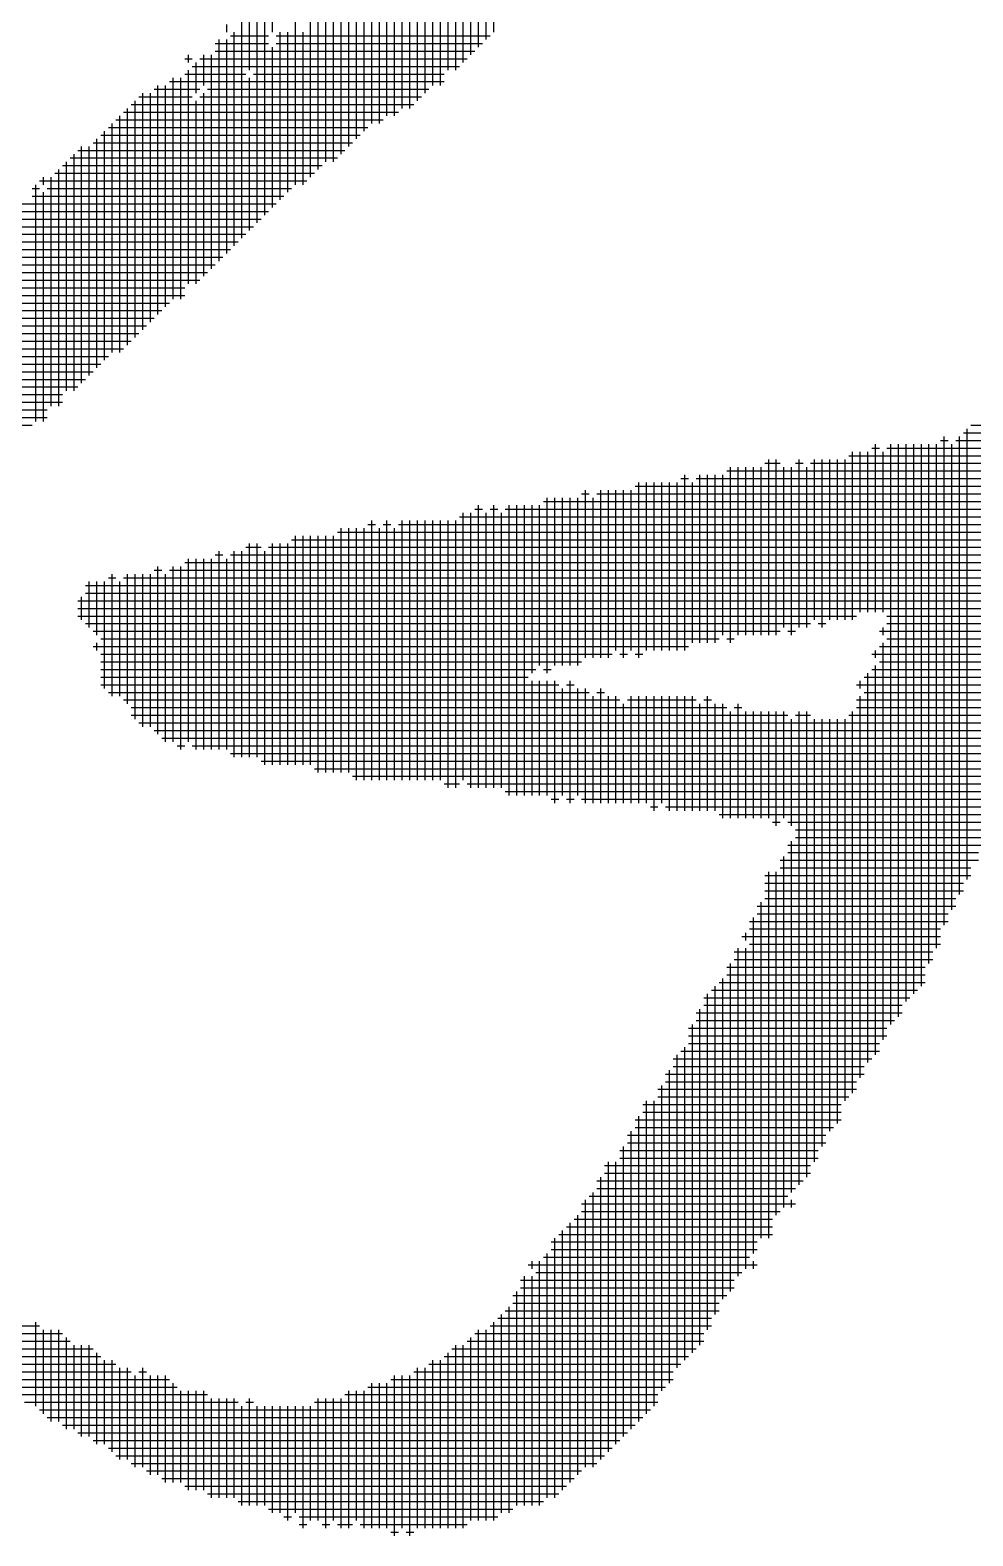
# Model space of a CAD drawing. Header units: feet. Extents: x 0 to 1079770, y 0 to 240000.
# Drawn here: x 954625 to 955092, y 12973 to 13718 of the extents above; entities that cross this region are included whole.
import ezdxf

# ---------------------------------------------------------------- set-up
doc = ezdxf.new("R2010")
doc.units = ezdxf.units.FT
doc.header["$LTSCALE"] = 2200
doc.header["$MEASUREMENT"] = 0
doc.layers.add('CX-MISC', color=2, linetype='CONTINUOUS')

msp = doc.modelspace()

# ---------------------------------------------------------------- linework, layer by layer
at = {"layer": 'CX-MISC'}
for p, q in [((954839.97, 13702.42, 9817.04), (954839.97, 13812.04, 9817.04)), ((954851.31, 13713.76, 9817.04), (954851.31, 13815.82, 9817.04)), ((954832.41, 13698.64, 9817.04), (954832.41, 13804.48, 9817.04)), ((954824.85, 13691.08, 9817.04), (954824.85, 13800.7, 9817.04)), ((954855.09, 13717.54, 9817.04), (954855.09, 13796.92, 9817.04)), ((954843.75, 13706.2, 9817.04), (954843.75, 13789.36, 9817.04)), ((954847.53, 13709.98, 9817.04), (954847.53, 13793.14, 9817.04)), ((954805.95, 13675.96, 9817.04), (954805.95, 13785.58, 9817.04)), ((954813.51, 13679.74, 9817.04), (954813.51, 13785.58, 9817.04)), ((954836.19, 13698.64, 9817.04), (954836.19, 13785.58, 9817.04)), ((954794.61, 13672.18, 9817.04), (954794.61, 13774.24, 9817.04)), ((954798.39, 13672.18, 9817.04), (954798.39, 13774.24, 9817.04)), ((954821.07, 13687.3, 9817.04), (954821.07, 13774.24, 9817.04)), ((954828.63, 13691.08, 9817.04), (954828.63, 13778.02, 9817.04)), ((954779.49, 13657.06, 9817.04), (954779.49, 13766.68, 9817.04)), ((954787.05, 13664.62, 9817.04), (954787.05, 13770.46, 9817.04)), ((954817.29, 13683.52, 9817.04), (954817.29, 13770.46, 9817.04)), ((954771.93, 13653.28, 9817.04), (954771.93, 13759.12, 9817.04)), ((954775.71, 13653.28, 9817.04), (954775.71, 13762.9, 9817.04)), ((954802.17, 13675.96, 9817.04), (954802.17, 13759.12, 9817.04)), ((954809.73, 13679.74, 9817.04), (954809.73, 13762.9, 9817.04)), ((954768.15, 13649.5, 9817.04), (954768.15, 13755.34, 9817.04)), ((954783.27, 13660.84, 9817.04), (954783.27, 13744, 9817.04)), ((954790.83, 13668.4, 9817.04), (954790.83, 13747.78, 9817.04)), ((954734.13, 13698.64, 9817.04), (954734.13, 13728.88, 9817.04)), ((954741.69, 13626.82, 9817.04), (954741.69, 13732.66, 9817.04)), ((954745.47, 13717.54, 9817.04), (954745.47, 13732.66, 9817.04)), ((954764.37, 13645.72, 9817.04), (954764.37, 13728.88, 9817.04)), ((954722.79, 13717.54, 9817.04), (954722.79, 13721.32, 9817.04)), ((954730.35, 13615.48, 9817.04), (954730.35, 13725.1, 9817.04)), ((954737.91, 13623.04, 9817.04), (954737.91, 13725.1, 9817.04)), ((954756.81, 13641.94, 9817.04), (954756.81, 13725.1, 9817.04)), ((954717.12, 13711.87, 9817.04), (954743.58, 13711.87, 9817.04)), ((954719.01, 13604.14, 9817.04), (954719.01, 13713.76, 9817.04)), ((954722.79, 13607.92, 9817.04), (954722.79, 13713.76, 9817.04)), ((954724.68, 13715.65, 9817.04), (954743.58, 13715.65, 9817.04)), ((954726.57, 13611.7, 9817.04), (954726.57, 13717.54, 9817.04)), ((954747.36, 13715.65, 9817.04), (954853.2, 13715.65, 9817.04)), ((954747.36, 13711.87, 9817.04), (954849.42, 13711.87, 9817.04)), ((954749.25, 13634.38, 9817.04), (954749.25, 13717.54, 9817.04)), ((954753.03, 13638.16, 9817.04), (954753.03, 13717.54, 9817.04)), ((954760.59, 13641.94, 9817.04), (954760.59, 13717.54, 9817.04)), ((954702, 13704.31, 9817.04), (954705.78, 13704.31, 9817.04)), ((954703.89, 13702.42, 9817.04), (954703.89, 13706.2, 9817.04)), ((954709.56, 13704.31, 9817.04), (954841.86, 13704.31, 9817.04)), ((954711.45, 13691.08, 9817.04), (954711.45, 13706.2, 9817.04)), ((954715.23, 13600.36, 9817.04), (954715.23, 13706.2, 9817.04)), ((954717.12, 13708.09, 9817.04), (954845.64, 13708.09, 9817.04)), ((954745.47, 13630.6, 9817.04), (954745.47, 13709.98, 9817.04)), ((954703.89, 13592.8, 9817.04), (954703.89, 13698.64, 9817.04)), ((954705.78, 13700.53, 9817.04), (954838.08, 13700.53, 9817.04)), ((954707.67, 13687.3, 9817.04), (954707.67, 13702.42, 9817.04)), ((954688.77, 13577.68, 9817.04), (954688.77, 13691.08, 9817.04)), ((954692.55, 13581.46, 9817.04), (954692.55, 13691.08, 9817.04)), ((954694.44, 13692.97, 9817.04), (954830.52, 13692.97, 9817.04)), ((954696.33, 13585.24, 9817.04), (954696.33, 13694.86, 9817.04)), ((954700.11, 13585.24, 9817.04), (954700.11, 13694.86, 9817.04)), ((954702, 13696.75, 9817.04), (954732.24, 13696.75, 9817.04)), ((954734.13, 13619.26, 9817.04), (954734.13, 13694.86, 9817.04)), ((954736.02, 13696.75, 9817.04), (954830.52, 13696.75, 9817.04)), ((954677.43, 13566.34, 9817.04), (954677.43, 13683.52, 9817.04)), ((954679.32, 13685.41, 9817.04), (954705.78, 13685.41, 9817.04)), ((954681.21, 13570.12, 9817.04), (954681.21, 13687.3, 9817.04)), ((954684.99, 13573.9, 9817.04), (954684.99, 13687.3, 9817.04)), ((954686.88, 13689.19, 9817.04), (954709.56, 13689.19, 9817.04)), ((954707.67, 13592.8, 9817.04), (954707.67, 13683.52, 9817.04)), ((954709.56, 13685.41, 9817.04), (954819.18, 13685.41, 9817.04)), ((954711.45, 13596.58, 9817.04), (954711.45, 13687.3, 9817.04)), ((954713.34, 13689.19, 9817.04), (954822.96, 13689.19, 9817.04)), ((954669.87, 13558.78, 9817.04), (954669.87, 13675.96, 9817.04)), ((954671.76, 13677.85, 9817.04), (954807.84, 13677.85, 9817.04)), ((954673.65, 13562.56, 9817.04), (954673.65, 13679.74, 9817.04)), ((954675.54, 13681.63, 9817.04), (954815.4, 13681.63, 9817.04)), ((954662.31, 13555, 9817.04), (954662.31, 13668.4, 9817.04)), ((954664.2, 13670.29, 9817.04), (954792.72, 13670.29, 9817.04)), ((954666.09, 13558.78, 9817.04), (954666.09, 13672.18, 9817.04)), ((954667.98, 13674.07, 9817.04), (954800.28, 13674.07, 9817.04)), ((954650.97, 13543.66, 9817.04), (954650.97, 13660.84, 9817.04)), ((954654.75, 13547.44, 9817.04), (954654.75, 13660.84, 9817.04)), ((954656.64, 13662.73, 9817.04), (954785.16, 13662.73, 9817.04)), ((954658.53, 13551.22, 9817.04), (954658.53, 13664.62, 9817.04)), ((954660.42, 13666.51, 9817.04), (954788.94, 13666.51, 9817.04)), ((954643.41, 13539.88, 9817.04), (954643.41, 13653.28, 9817.04)), ((954645.3, 13655.17, 9817.04), (954777.6, 13655.17, 9817.04)), ((954647.19, 13539.88, 9817.04), (954647.19, 13657.06, 9817.04)), ((954649.08, 13658.95, 9817.04), (954781.38, 13658.95, 9817.04)), ((954632.07, 13641.94, 9817.04), (954632.07, 13645.72, 9817.04)), ((954635.85, 13532.32, 9817.04), (954635.85, 13645.72, 9817.04)), ((954637.74, 13647.61, 9817.04), (954766.26, 13647.61, 9817.04)), ((954639.63, 13532.32, 9817.04), (954639.63, 13649.5, 9817.04)), ((954641.52, 13651.39, 9817.04), (954770.04, 13651.39, 9817.04)), ((954626.4, 13640.05, 9817.04), (954630.18, 13640.05, 9817.04)), ((954628.29, 13524.76, 9817.04), (954628.29, 13641.94, 9817.04)), ((954630.18, 13643.83, 9817.04), (954762.48, 13643.83, 9817.04)), ((954632.07, 13524.76, 9817.04), (954632.07, 13638.16, 9817.04)), ((954633.96, 13640.05, 9817.04), (954754.92, 13640.05, 9817.04)), ((954618.84, 13632.49, 9817.04), (954747.36, 13632.49, 9817.04)), ((954626.4, 13636.27, 9817.04), (954751.14, 13636.27, 9817.04)), ((954611.28, 13624.93, 9817.04), (954739.8, 13624.93, 9817.04)), ((954618.84, 13628.71, 9817.04), (954743.58, 13628.71, 9817.04)), ((954603.72, 13617.37, 9817.04), (954732.24, 13617.37, 9817.04)), ((954611.28, 13621.15, 9817.04), (954736.02, 13621.15, 9817.04)), ((954596.16, 13609.81, 9817.04), (954724.68, 13609.81, 9817.04)), ((954599.94, 13613.59, 9817.04), (954728.46, 13613.59, 9817.04)), ((954588.6, 13606.03, 9817.04), (954720.9, 13606.03, 9817.04)), ((954588.6, 13602.25, 9817.04), (954717.12, 13602.25, 9817.04)), ((954581.04, 13598.47, 9817.04), (954713.34, 13598.47, 9817.04)), ((954581.04, 13594.69, 9817.04), (954709.56, 13594.69, 9817.04)), ((954573.48, 13590.91, 9817.04), (954702, 13590.91, 9817.04)), ((954573.48, 13587.13, 9817.04), (954702, 13587.13, 9817.04)), ((954565.92, 13583.35, 9817.04), (954694.44, 13583.35, 9817.04)), ((954565.92, 13579.57, 9817.04), (954690.66, 13579.57, 9817.04)), ((954558.36, 13575.79, 9817.04), (954686.88, 13575.79, 9817.04)), ((954558.36, 13572.01, 9817.04), (954683.1, 13572.01, 9817.04)), ((954550.8, 13568.23, 9817.04), (954679.32, 13568.23, 9817.04)), ((954550.8, 13564.45, 9817.04), (954675.54, 13564.45, 9817.04)), ((954543.24, 13560.67, 9817.04), (954671.76, 13560.67, 9817.04)), ((954543.24, 13556.89, 9817.04), (954664.2, 13556.89, 9817.04)), ((954531.9, 13549.33, 9817.04), (954656.64, 13549.33, 9817.04)), ((954535.68, 13553.11, 9817.04), (954660.42, 13553.11, 9817.04)), ((954528.12, 13541.77, 9817.04), (954649.08, 13541.77, 9817.04)), ((954535.68, 13545.55, 9817.04), (954652.86, 13545.55, 9817.04)), ((954520.56, 13537.99, 9817.04), (954641.52, 13537.99, 9817.04)), ((954524.34, 13534.21, 9817.04), (954641.52, 13534.21, 9817.04)), ((954513, 13526.65, 9817.04), (954633.96, 13526.65, 9817.04)), ((954520.56, 13530.43, 9817.04), (954633.96, 13530.43, 9817.04)), ((954513, 13522.87, 9817.04), (954626.4, 13522.87, 9817.04)), ((955087.56, 13519.09, 9817.04), (955703.7, 13519.09, 9817.04)), ((955089.45, 13297.96, 9817.04), (955089.45, 13520.98, 9817.04)), ((955091.34, 13522.87, 9817.04), (955752.84, 13522.87, 9817.04)), ((955042.2, 13511.53, 9817.04), (955045.98, 13511.53, 9817.04)), ((955044.09, 13430.26, 9817.04), (955044.09, 13513.42, 9817.04)), ((955049.76, 13511.53, 9817.04), (955616.76, 13511.53, 9817.04)), ((955051.65, 13226.14, 9817.04), (955051.65, 13513.42, 9817.04)), ((955055.43, 13229.92, 9817.04), (955055.43, 13513.42, 9817.04)), ((955059.21, 13237.48, 9817.04), (955059.21, 13513.42, 9817.04)), ((955062.99, 13241.26, 9817.04), (955062.99, 13513.42, 9817.04)), ((955066.77, 13245.04, 9817.04), (955066.77, 13513.42, 9817.04)), ((955070.55, 13256.38, 9817.04), (955070.55, 13513.42, 9817.04)), ((955074.33, 13263.94, 9817.04), (955074.33, 13513.42, 9817.04)), ((955076.22, 13515.31, 9817.04), (955080, 13515.31, 9817.04)), ((955078.11, 13275.28, 9817.04), (955078.11, 13517.2, 9817.04)), ((955081.89, 13282.84, 9817.04), (955081.89, 13513.42, 9817.04)), ((955083.78, 13515.31, 9817.04), (955662.12, 13515.31, 9817.04)), ((955085.67, 13290.4, 9817.04), (955085.67, 13517.2, 9817.04)), ((954989.28, 13503.97, 9817.04), (954996.84, 13503.97, 9817.04)), ((954991.17, 13418.92, 9817.04), (954991.17, 13505.86, 9817.04)), ((954994.95, 13418.92, 9817.04), (954994.95, 13505.86, 9817.04)), ((955004.4, 13503.97, 9817.04), (955008.18, 13503.97, 9817.04)), ((955006.29, 13422.7, 9817.04), (955006.29, 13505.86, 9817.04)), ((955011.96, 13503.97, 9817.04), (955548.72, 13503.97, 9817.04)), ((955013.85, 13426.48, 9817.04), (955013.85, 13505.86, 9817.04)), ((955017.63, 13422.7, 9817.04), (955017.63, 13505.86, 9817.04)), ((955021.41, 13426.48, 9817.04), (955021.41, 13505.86, 9817.04)), ((955025.19, 13426.48, 9817.04), (955025.19, 13505.86, 9817.04)), ((955028.97, 13426.48, 9817.04), (955028.97, 13505.86, 9817.04)), ((955030.86, 13507.75, 9817.04), (955594.08, 13507.75, 9817.04)), ((955032.75, 13426.48, 9817.04), (955032.75, 13509.64, 9817.04)), ((955036.53, 13430.26, 9817.04), (955036.53, 13509.64, 9817.04)), ((955040.31, 13430.26, 9817.04), (955040.31, 13509.64, 9817.04)), ((955047.87, 13430.26, 9817.04), (955047.87, 13509.64, 9817.04)), ((954947.7, 13496.41, 9817.04), (954951.48, 13496.41, 9817.04)), ((954949.59, 13411.36, 9817.04), (954949.59, 13498.3, 9817.04)), ((954955.26, 13496.41, 9817.04), (955499.58, 13496.41, 9817.04)), ((954957.15, 13415.14, 9817.04), (954957.15, 13498.3, 9817.04)), ((954960.93, 13415.14, 9817.04), (954960.93, 13498.3, 9817.04)), ((954964.71, 13415.14, 9817.04), (954964.71, 13498.3, 9817.04)), ((954968.49, 13418.92, 9817.04), (954968.49, 13498.3, 9817.04)), ((954970.38, 13500.19, 9817.04), (955526.04, 13500.19, 9817.04)), ((954972.27, 13415.14, 9817.04), (954972.27, 13502.08, 9817.04)), ((954976.05, 13418.92, 9817.04), (954976.05, 13502.08, 9817.04)), ((954979.83, 13418.92, 9817.04), (954979.83, 13502.08, 9817.04)), ((954983.61, 13418.92, 9817.04), (954983.61, 13502.08, 9817.04)), ((954987.39, 13418.92, 9817.04), (954987.39, 13502.08, 9817.04)), ((954998.73, 13422.7, 9817.04), (954998.73, 13502.08, 9817.04)), ((955002.51, 13418.92, 9817.04), (955002.51, 13502.08, 9817.04)), ((955010.07, 13422.7, 9817.04), (955010.07, 13502.08, 9817.04)), ((954898.56, 13488.85, 9817.04), (954902.34, 13488.85, 9817.04)), ((954900.45, 13407.58, 9817.04), (954900.45, 13490.74, 9817.04)), ((954906.12, 13488.85, 9817.04), (955450.44, 13488.85, 9817.04)), ((954908.01, 13407.58, 9817.04), (954908.01, 13490.74, 9817.04)), ((954911.79, 13407.58, 9817.04), (954911.79, 13490.74, 9817.04)), ((954915.57, 13411.36, 9817.04), (954915.57, 13490.74, 9817.04)), ((954919.35, 13407.58, 9817.04), (954919.35, 13490.74, 9817.04)), ((954923.13, 13411.36, 9817.04), (954923.13, 13490.74, 9817.04)), ((954925.02, 13492.63, 9817.04), (955458, 13492.63, 9817.04)), ((954926.91, 13407.58, 9817.04), (954926.91, 13494.52, 9817.04)), ((954930.69, 13411.36, 9817.04), (954930.69, 13494.52, 9817.04)), ((954934.47, 13411.36, 9817.04), (954934.47, 13494.52, 9817.04)), ((954938.25, 13411.36, 9817.04), (954938.25, 13494.52, 9817.04)), ((954942.03, 13411.36, 9817.04), (954942.03, 13494.52, 9817.04)), ((954945.81, 13411.36, 9817.04), (954945.81, 13494.52, 9817.04)), ((954953.37, 13415.14, 9817.04), (954953.37, 13494.52, 9817.04)), ((954845.64, 13481.29, 9817.04), (954849.42, 13481.29, 9817.04)), ((954847.53, 13343.32, 9817.04), (954847.53, 13483.18, 9817.04)), ((954853.2, 13481.29, 9817.04), (954856.98, 13481.29, 9817.04)), ((954855.09, 13343.32, 9817.04), (954855.09, 13483.18, 9817.04)), ((954860.76, 13481.29, 9817.04), (955427.76, 13481.29, 9817.04)), ((954862.65, 13339.54, 9817.04), (954862.65, 13483.18, 9817.04)), ((954866.43, 13339.54, 9817.04), (954866.43, 13483.18, 9817.04)), ((954870.21, 13339.54, 9817.04), (954870.21, 13483.18, 9817.04)), ((954873.99, 13400.02, 9817.04), (954873.99, 13483.18, 9817.04)), ((954877.77, 13403.8, 9817.04), (954877.77, 13483.18, 9817.04)), ((954879.66, 13485.07, 9817.04), (955439.1, 13485.07, 9817.04)), ((954881.55, 13400.02, 9817.04), (954881.55, 13486.96, 9817.04)), ((954885.33, 13403.8, 9817.04), (954885.33, 13486.96, 9817.04)), ((954889.11, 13403.8, 9817.04), (954889.11, 13486.96, 9817.04)), ((954892.89, 13403.8, 9817.04), (954892.89, 13486.96, 9817.04)), ((954896.67, 13403.8, 9817.04), (954896.67, 13486.96, 9817.04)), ((954904.23, 13407.58, 9817.04), (954904.23, 13486.96, 9817.04)), ((954792.72, 13473.73, 9817.04), (954796.5, 13473.73, 9817.04)), ((954794.61, 13347.1, 9817.04), (954794.61, 13475.62, 9817.04)), ((954800.28, 13473.73, 9817.04), (954804.06, 13473.73, 9817.04)), ((954802.17, 13347.1, 9817.04), (954802.17, 13475.62, 9817.04)), ((954807.84, 13473.73, 9817.04), (955382.4, 13473.73, 9817.04)), ((954809.73, 13347.1, 9817.04), (954809.73, 13475.62, 9817.04)), ((954813.51, 13347.1, 9817.04), (954813.51, 13475.62, 9817.04)), ((954817.29, 13347.1, 9817.04), (954817.29, 13475.62, 9817.04)), ((954821.07, 13347.1, 9817.04), (954821.07, 13475.62, 9817.04)), ((954824.85, 13347.1, 9817.04), (954824.85, 13475.62, 9817.04)), ((954828.63, 13347.1, 9817.04), (954828.63, 13475.62, 9817.04)), ((954832.41, 13343.32, 9817.04), (954832.41, 13475.62, 9817.04)), ((954836.19, 13343.32, 9817.04), (954836.19, 13475.62, 9817.04)), ((954838.08, 13477.51, 9817.04), (955408.86, 13477.51, 9817.04)), ((954839.97, 13347.1, 9817.04), (954839.97, 13479.4, 9817.04)), ((954843.75, 13343.32, 9817.04), (954843.75, 13479.4, 9817.04)), ((954851.31, 13343.32, 9817.04), (954851.31, 13479.4, 9817.04)), ((954858.87, 13343.32, 9817.04), (954858.87, 13479.4, 9817.04)), ((954754.92, 13466.17, 9817.04), (955329.48, 13466.17, 9817.04)), ((954756.81, 13354.66, 9817.04), (954756.81, 13468.06, 9817.04)), ((954760.59, 13354.66, 9817.04), (954760.59, 13468.06, 9817.04)), ((954764.37, 13354.66, 9817.04), (954764.37, 13468.06, 9817.04)), ((954768.15, 13350.88, 9817.04), (954768.15, 13468.06, 9817.04)), ((954771.93, 13350.88, 9817.04), (954771.93, 13468.06, 9817.04)), ((954775.71, 13350.88, 9817.04), (954775.71, 13468.06, 9817.04)), ((954777.6, 13469.95, 9817.04), (955359.72, 13469.95, 9817.04)), ((954779.49, 13350.88, 9817.04), (954779.49, 13471.84, 9817.04)), ((954783.27, 13350.88, 9817.04), (954783.27, 13471.84, 9817.04)), ((954787.05, 13347.1, 9817.04), (954787.05, 13471.84, 9817.04)), ((954790.83, 13347.1, 9817.04), (954790.83, 13471.84, 9817.04)), ((954798.39, 13347.1, 9817.04), (954798.39, 13471.84, 9817.04)), ((954805.95, 13347.1, 9817.04), (954805.95, 13471.84, 9817.04)), ((954717.12, 13458.61, 9817.04), (954720.9, 13458.61, 9817.04)), ((954719.01, 13362.22, 9817.04), (954719.01, 13460.5, 9817.04)), ((954724.68, 13458.61, 9817.04), (955269, 13458.61, 9817.04)), ((954726.57, 13358.44, 9817.04), (954726.57, 13460.5, 9817.04)), ((954730.35, 13358.44, 9817.04), (954730.35, 13460.5, 9817.04)), ((954732.24, 13462.39, 9817.04), (954739.8, 13462.39, 9817.04)), ((954734.13, 13358.44, 9817.04), (954734.13, 13464.28, 9817.04)), ((954737.91, 13358.44, 9817.04), (954737.91, 13464.28, 9817.04)), ((954741.69, 13354.66, 9817.04), (954741.69, 13460.5, 9817.04)), ((954743.58, 13462.39, 9817.04), (955295.46, 13462.39, 9817.04)), ((954745.47, 13354.66, 9817.04), (954745.47, 13464.28, 9817.04)), ((954749.25, 13354.66, 9817.04), (954749.25, 13464.28, 9817.04)), ((954753.03, 13354.66, 9817.04), (954753.03, 13464.28, 9817.04)), ((954686.88, 13451.05, 9817.04), (954690.66, 13451.05, 9817.04)), ((954688.77, 13369.78, 9817.04), (954688.77, 13452.94, 9817.04)), ((954694.44, 13451.05, 9817.04), (955193.4, 13451.05, 9817.04)), ((954696.33, 13366, 9817.04), (954696.33, 13452.94, 9817.04)), ((954700.11, 13362.22, 9817.04), (954700.11, 13452.94, 9817.04)), ((954702, 13454.83, 9817.04), (955231.2, 13454.83, 9817.04)), ((954703.89, 13366, 9817.04), (954703.89, 13456.72, 9817.04)), ((954707.67, 13362.22, 9817.04), (954707.67, 13456.72, 9817.04)), ((954711.45, 13362.22, 9817.04), (954711.45, 13456.72, 9817.04)), ((954715.23, 13362.22, 9817.04), (954715.23, 13456.72, 9817.04)), ((954722.79, 13362.22, 9817.04), (954722.79, 13456.72, 9817.04)), ((954652.86, 13443.49, 9817.04), (955155.6, 13443.49, 9817.04)), ((954654.75, 13422.7, 9817.04), (954654.75, 13445.38, 9817.04)), ((954658.53, 13418.92, 9817.04), (954658.53, 13445.38, 9817.04)), ((954662.31, 13392.46, 9817.04), (954662.31, 13445.38, 9817.04)), ((954664.2, 13447.27, 9817.04), (954667.98, 13447.27, 9817.04)), ((954666.09, 13388.68, 9817.04), (954666.09, 13449.16, 9817.04)), ((954669.87, 13388.68, 9817.04), (954669.87, 13445.38, 9817.04)), ((954671.76, 13447.27, 9817.04), (955170.72, 13447.27, 9817.04)), ((954673.65, 13384.9, 9817.04), (954673.65, 13449.16, 9817.04)), ((954677.43, 13377.34, 9817.04), (954677.43, 13449.16, 9817.04)), ((954681.21, 13373.56, 9817.04), (954681.21, 13449.16, 9817.04)), ((954684.99, 13373.56, 9817.04), (954684.99, 13449.16, 9817.04)), ((954692.55, 13366, 9817.04), (954692.55, 13449.16, 9817.04)), ((954649.08, 13435.93, 9817.04), (955151.82, 13435.93, 9817.04)), ((954650.97, 13426.48, 9817.04), (954650.97, 13437.82, 9817.04)), ((954652.86, 13439.71, 9817.04), (955151.82, 13439.71, 9817.04)), ((954649.08, 13432.15, 9817.04), (955148.04, 13432.15, 9817.04)), ((954649.08, 13428.37, 9817.04), (955034.64, 13428.37, 9817.04)), ((955049.76, 13428.37, 9817.04), (955148.04, 13428.37, 9817.04)), ((954652.86, 13424.59, 9817.04), (955011.96, 13424.59, 9817.04)), ((955015.74, 13424.59, 9817.04), (955019.52, 13424.59, 9817.04)), ((955047.87, 13418.92, 9817.04), (955047.87, 13422.7, 9817.04)), ((955049.76, 13424.59, 9817.04), (955144.26, 13424.59, 9817.04)), ((954656.64, 13420.81, 9817.04), (954996.84, 13420.81, 9817.04)), ((954658.53, 13411.36, 9817.04), (954658.53, 13415.14, 9817.04)), ((954660.42, 13417.03, 9817.04), (954966.6, 13417.03, 9817.04)), ((954970.38, 13417.03, 9817.04), (954974.16, 13417.03, 9817.04)), ((955000.62, 13420.81, 9817.04), (955004.4, 13420.81, 9817.04)), ((955045.98, 13420.81, 9817.04), (955144.26, 13420.81, 9817.04)), ((955047.87, 13218.58, 9817.04), (955047.87, 13415.14, 9817.04)), ((955049.76, 13417.03, 9817.04), (955140.48, 13417.03, 9817.04)), ((954656.64, 13413.25, 9817.04), (954951.48, 13413.25, 9817.04)), ((954660.42, 13409.47, 9817.04), (954913.68, 13409.47, 9817.04)), ((954917.46, 13409.47, 9817.04), (954921.24, 13409.47, 9817.04)), ((954925.02, 13409.47, 9817.04), (954928.8, 13409.47, 9817.04)), ((955042.2, 13409.47, 9817.04), (955136.7, 13409.47, 9817.04)), ((955044.09, 13407.58, 9817.04), (955044.09, 13411.36, 9817.04)), ((955045.98, 13413.25, 9817.04), (955136.7, 13413.25, 9817.04)), ((954660.42, 13405.69, 9817.04), (954898.56, 13405.69, 9817.04)), ((954660.42, 13401.91, 9817.04), (954875.88, 13401.91, 9817.04)), ((954879.66, 13401.91, 9817.04), (954883.44, 13401.91, 9817.04)), ((955040.31, 13207.24, 9817.04), (955040.31, 13400.02, 9817.04)), ((955042.2, 13401.91, 9817.04), (955132.92, 13401.91, 9817.04)), ((955044.09, 13211.02, 9817.04), (955044.09, 13403.8, 9817.04)), ((955045.98, 13405.69, 9817.04), (955136.7, 13405.69, 9817.04)), ((954660.42, 13398.13, 9817.04), (954872.1, 13398.13, 9817.04)), ((954660.42, 13394.35, 9817.04), (954887.22, 13394.35, 9817.04)), ((954873.99, 13339.54, 9817.04), (954873.99, 13396.24, 9817.04)), ((954877.77, 13339.54, 9817.04), (954877.77, 13396.24, 9817.04)), ((954881.55, 13339.54, 9817.04), (954881.55, 13396.24, 9817.04)), ((954885.33, 13335.76, 9817.04), (954885.33, 13396.24, 9817.04)), ((954889.11, 13339.54, 9817.04), (954889.11, 13392.46, 9817.04)), ((954891, 13394.35, 9817.04), (954894.78, 13394.35, 9817.04)), ((954892.89, 13335.76, 9817.04), (954892.89, 13396.24, 9817.04)), ((954896.67, 13339.54, 9817.04), (954896.67, 13392.46, 9817.04)), ((954900.45, 13335.76, 9817.04), (954900.45, 13392.46, 9817.04)), ((954908.01, 13335.76, 9817.04), (954908.01, 13392.46, 9817.04)), ((955034.64, 13394.35, 9817.04), (955132.92, 13394.35, 9817.04)), ((955036.53, 13392.46, 9817.04), (955036.53, 13396.24, 9817.04)), ((955038.42, 13398.13, 9817.04), (955132.92, 13398.13, 9817.04)), ((954664.2, 13390.57, 9817.04), (954902.34, 13390.57, 9817.04)), ((954671.76, 13386.79, 9817.04), (954917.46, 13386.79, 9817.04)), ((954904.23, 13335.76, 9817.04), (954904.23, 13388.68, 9817.04)), ((954906.12, 13390.57, 9817.04), (954909.9, 13390.57, 9817.04)), ((954911.79, 13335.76, 9817.04), (954911.79, 13388.68, 9817.04)), ((954915.57, 13335.76, 9817.04), (954915.57, 13388.68, 9817.04)), ((954919.35, 13335.76, 9817.04), (954919.35, 13384.9, 9817.04)), ((954921.24, 13386.79, 9817.04), (954955.26, 13386.79, 9817.04)), ((954923.13, 13335.76, 9817.04), (954923.13, 13388.68, 9817.04)), ((954926.91, 13335.76, 9817.04), (954926.91, 13388.68, 9817.04)), ((954930.69, 13335.76, 9817.04), (954930.69, 13388.68, 9817.04)), ((954934.47, 13331.98, 9817.04), (954934.47, 13388.68, 9817.04)), ((954938.25, 13335.76, 9817.04), (954938.25, 13388.68, 9817.04)), ((954942.03, 13331.98, 9817.04), (954942.03, 13388.68, 9817.04)), ((954945.81, 13331.98, 9817.04), (954945.81, 13388.68, 9817.04)), ((954949.59, 13331.98, 9817.04), (954949.59, 13388.68, 9817.04)), ((954953.37, 13331.98, 9817.04), (954953.37, 13388.68, 9817.04)), ((954957.15, 13331.98, 9817.04), (954957.15, 13384.9, 9817.04)), ((954959.04, 13386.79, 9817.04), (954962.82, 13386.79, 9817.04)), ((954960.93, 13331.98, 9817.04), (954960.93, 13388.68, 9817.04)), ((954964.71, 13331.98, 9817.04), (954964.71, 13384.9, 9817.04)), ((954968.49, 13328.2, 9817.04), (954968.49, 13384.9, 9817.04)), ((954976.05, 13328.2, 9817.04), (954976.05, 13384.9, 9817.04)), ((955034.64, 13386.79, 9817.04), (955132.92, 13386.79, 9817.04)), ((955036.53, 13199.68, 9817.04), (955036.53, 13388.68, 9817.04)), ((955038.42, 13390.57, 9817.04), (955132.92, 13390.57, 9817.04)), ((954675.54, 13383.01, 9817.04), (954970.38, 13383.01, 9817.04)), ((954675.54, 13379.23, 9817.04), (955000.62, 13379.23, 9817.04)), ((954972.27, 13328.2, 9817.04), (954972.27, 13381.12, 9817.04)), ((954974.16, 13383.01, 9817.04), (954977.94, 13383.01, 9817.04)), ((954979.83, 13328.2, 9817.04), (954979.83, 13381.12, 9817.04)), ((954983.61, 13328.2, 9817.04), (954983.61, 13381.12, 9817.04)), ((954987.39, 13328.2, 9817.04), (954987.39, 13381.12, 9817.04)), ((954991.17, 13328.2, 9817.04), (954991.17, 13381.12, 9817.04)), ((954994.95, 13324.42, 9817.04), (954994.95, 13381.12, 9817.04)), ((954998.73, 13328.2, 9817.04), (954998.73, 13381.12, 9817.04)), ((955002.51, 13324.42, 9817.04), (955002.51, 13377.34, 9817.04)), ((955004.4, 13379.23, 9817.04), (955011.96, 13379.23, 9817.04)), ((955006.29, 13146.76, 9817.04), (955006.29, 13381.12, 9817.04)), ((955010.07, 13150.54, 9817.04), (955010.07, 13381.12, 9817.04)), ((955013.85, 13158.1, 9817.04), (955013.85, 13377.34, 9817.04)), ((955017.63, 13165.66, 9817.04), (955017.63, 13377.34, 9817.04)), ((955021.41, 13173.22, 9817.04), (955021.41, 13377.34, 9817.04)), ((955025.19, 13177, 9817.04), (955025.19, 13377.34, 9817.04)), ((955028.97, 13188.34, 9817.04), (955028.97, 13377.34, 9817.04)), ((955030.86, 13379.23, 9817.04), (955129.14, 13379.23, 9817.04)), ((955032.75, 13192.12, 9817.04), (955032.75, 13381.12, 9817.04)), ((955034.64, 13383.01, 9817.04), (955129.14, 13383.01, 9817.04)), ((954679.32, 13375.45, 9817.04), (955125.36, 13375.45, 9817.04)), ((954686.88, 13371.67, 9817.04), (955125.36, 13371.67, 9817.04)), ((954690.66, 13367.89, 9817.04), (955125.36, 13367.89, 9817.04)), ((954698.22, 13364.11, 9817.04), (954702, 13364.11, 9817.04)), ((954705.78, 13364.11, 9817.04), (955121.58, 13364.11, 9817.04)), ((954724.68, 13360.33, 9817.04), (955121.58, 13360.33, 9817.04)), ((954739.8, 13356.55, 9817.04), (955117.8, 13356.55, 9817.04)), ((954766.26, 13352.77, 9817.04), (955125.36, 13352.77, 9817.04)), ((954785.16, 13348.99, 9817.04), (955136.7, 13348.99, 9817.04)), ((954830.52, 13345.21, 9817.04), (954838.08, 13345.21, 9817.04)), ((954841.86, 13345.21, 9817.04), (955159.38, 13345.21, 9817.04)), ((954860.76, 13341.43, 9817.04), (955189.62, 13341.43, 9817.04)), ((954883.44, 13337.65, 9817.04), (954887.22, 13337.65, 9817.04)), ((954891, 13337.65, 9817.04), (954894.78, 13337.65, 9817.04)), ((954898.56, 13337.65, 9817.04), (955250.1, 13337.65, 9817.04)), ((954932.58, 13333.87, 9817.04), (954936.36, 13333.87, 9817.04)), ((954940.14, 13333.87, 9817.04), (955265.22, 13333.87, 9817.04)), ((954966.6, 13330.09, 9817.04), (955272.78, 13330.09, 9817.04)), ((954993.06, 13326.31, 9817.04), (954996.84, 13326.31, 9817.04)), ((955000.62, 13326.31, 9817.04), (955333.26, 13326.31, 9817.04)), ((955002.51, 13142.98, 9817.04), (955002.51, 13316.86, 9817.04)), ((955004.4, 13322.53, 9817.04), (955340.82, 13322.53, 9817.04)), ((955004.4, 13318.75, 9817.04), (955397.52, 13318.75, 9817.04)), ((954998.73, 13135.42, 9817.04), (954998.73, 13309.3, 9817.04)), ((955000.62, 13314.97, 9817.04), (955416.42, 13314.97, 9817.04)), ((955000.62, 13311.19, 9817.04), (955095.12, 13311.19, 9817.04)), ((954991.17, 13120.3, 9817.04), (954991.17, 13301.74, 9817.04)), ((954994.95, 13131.64, 9817.04), (954994.95, 13301.74, 9817.04)), ((954996.84, 13307.41, 9817.04), (955095.12, 13307.41, 9817.04)), ((954996.84, 13303.63, 9817.04), (955091.34, 13303.63, 9817.04)), ((954989.28, 13299.85, 9817.04), (955091.34, 13299.85, 9817.04)), ((954989.28, 13296.07, 9817.04), (955087.56, 13296.07, 9817.04)), ((954989.28, 13292.29, 9817.04), (955087.56, 13292.29, 9817.04)), ((954989.28, 13288.51, 9817.04), (955083.78, 13288.51, 9817.04)), ((954985.5, 13284.73, 9817.04), (955083.78, 13284.73, 9817.04)), ((954985.5, 13280.95, 9817.04), (955080, 13280.95, 9817.04)), ((954987.39, 13120.3, 9817.04), (954987.39, 13286.62, 9817.04)), ((954981.72, 13277.17, 9817.04), (955080, 13277.17, 9817.04)), ((954981.72, 13273.39, 9817.04), (955076.22, 13273.39, 9817.04)), ((954983.61, 13112.74, 9817.04), (954983.61, 13279.06, 9817.04)), ((954977.94, 13269.61, 9817.04), (955076.22, 13269.61, 9817.04)), ((954979.83, 13267.72, 9817.04), (954979.83, 13271.5, 9817.04)), ((954981.72, 13265.83, 9817.04), (955076.22, 13265.83, 9817.04)), ((954974.16, 13262.05, 9817.04), (955072.44, 13262.05, 9817.04)), ((954974.16, 13258.27, 9817.04), (955072.44, 13258.27, 9817.04)), ((954976.05, 13101.4, 9817.04), (954976.05, 13263.94, 9817.04)), ((954979.83, 13105.18, 9817.04), (954979.83, 13263.94, 9817.04)), ((954970.38, 13254.49, 9817.04), (955068.66, 13254.49, 9817.04)), ((954970.38, 13250.71, 9817.04), (955068.66, 13250.71, 9817.04)), ((954972.27, 13093.84, 9817.04), (954972.27, 13256.38, 9817.04)), ((954962.82, 13243.15, 9817.04), (955064.88, 13243.15, 9817.04)), ((954964.71, 13082.5, 9817.04), (954964.71, 13245.04, 9817.04)), ((954966.6, 13246.93, 9817.04), (955068.66, 13246.93, 9817.04)), ((954968.49, 13090.06, 9817.04), (954968.49, 13248.82, 9817.04)), ((954959.04, 13239.37, 9817.04), (955061.1, 13239.37, 9817.04)), ((954959.04, 13235.59, 9817.04), (955057.32, 13235.59, 9817.04)), ((954960.93, 13074.94, 9817.04), (954960.93, 13241.26, 9817.04)), ((954955.26, 13231.81, 9817.04), (955057.32, 13231.81, 9817.04)), ((954955.26, 13228.03, 9817.04), (955053.54, 13228.03, 9817.04)), ((954957.15, 13067.38, 9817.04), (954957.15, 13233.7, 9817.04)), ((954951.48, 13224.25, 9817.04), (955049.76, 13224.25, 9817.04)), ((954951.48, 13220.47, 9817.04), (955049.76, 13220.47, 9817.04)), ((954953.37, 13063.6, 9817.04), (954953.37, 13226.14, 9817.04)), ((954947.7, 13212.91, 9817.04), (955045.98, 13212.91, 9817.04)), ((954949.59, 13059.82, 9817.04), (954949.59, 13214.8, 9817.04)), ((954951.48, 13216.69, 9817.04), (955045.98, 13216.69, 9817.04)), ((954943.92, 13209.13, 9817.04), (955042.2, 13209.13, 9817.04)), ((954943.92, 13205.35, 9817.04), (955038.42, 13205.35, 9817.04)), ((954945.81, 13056.04, 9817.04), (954945.81, 13211.02, 9817.04)), ((954940.14, 13201.57, 9817.04), (955038.42, 13201.57, 9817.04)), ((954940.14, 13197.79, 9817.04), (955034.64, 13197.79, 9817.04)), ((954942.03, 13048.48, 9817.04), (954942.03, 13203.46, 9817.04)), ((954936.36, 13194.01, 9817.04), (955034.64, 13194.01, 9817.04)), ((954936.36, 13190.23, 9817.04), (955030.86, 13190.23, 9817.04)), ((954938.25, 13044.7, 9817.04), (954938.25, 13195.9, 9817.04)), ((954928.8, 13186.45, 9817.04), (955027.08, 13186.45, 9817.04)), ((954928.8, 13182.67, 9817.04), (955027.08, 13182.67, 9817.04)), ((954930.69, 13033.36, 9817.04), (954930.69, 13188.34, 9817.04)), ((954934.47, 13037.14, 9817.04), (954934.47, 13188.34, 9817.04)), ((954925.02, 13178.89, 9817.04), (955027.08, 13178.89, 9817.04)), ((954925.02, 13175.11, 9817.04), (955023.3, 13175.11, 9817.04)), ((954926.91, 13029.58, 9817.04), (954926.91, 13180.78, 9817.04)), ((954921.24, 13171.33, 9817.04), (955019.52, 13171.33, 9817.04)), ((954921.24, 13167.55, 9817.04), (955019.52, 13167.55, 9817.04)), ((954923.13, 13025.8, 9817.04), (954923.13, 13173.22, 9817.04)), ((954917.46, 13163.77, 9817.04), (955015.74, 13163.77, 9817.04)), ((954917.46, 13159.99, 9817.04), (955015.74, 13159.99, 9817.04)), ((954919.35, 13022.02, 9817.04), (954919.35, 13165.66, 9817.04)), ((954909.9, 13156.21, 9817.04), (955011.96, 13156.21, 9817.04)), ((954911.79, 13014.46, 9817.04), (954911.79, 13158.1, 9817.04)), ((954915.57, 13018.24, 9817.04), (954915.57, 13158.1, 9817.04)), ((954906.12, 13148.65, 9817.04), (955008.18, 13148.65, 9817.04)), ((954908.01, 13010.68, 9817.04), (954908.01, 13150.54, 9817.04)), ((954909.9, 13152.43, 9817.04), (955011.96, 13152.43, 9817.04)), ((954900.45, 13006.9, 9817.04), (954900.45, 13139.2, 9817.04)), ((954902.34, 13141.09, 9817.04), (955000.62, 13141.09, 9817.04)), ((954904.23, 13006.9, 9817.04), (954904.23, 13142.98, 9817.04)), ((954906.12, 13144.87, 9817.04), (955004.4, 13144.87, 9817.04)), ((955002.51, 13135.42, 9817.04), (955002.51, 13139.2, 9817.04)), ((954896.67, 13003.12, 9817.04), (954896.67, 13131.64, 9817.04)), ((954898.56, 13137.31, 9817.04), (955004.4, 13137.31, 9817.04)), ((954898.56, 13133.53, 9817.04), (954996.84, 13133.53, 9817.04)), ((954889.11, 12995.56, 9817.04), (954889.11, 13124.08, 9817.04)), ((954891, 13125.97, 9817.04), (954993.06, 13125.97, 9817.04)), ((954892.89, 12999.34, 9817.04), (954892.89, 13127.86, 9817.04)), ((954894.78, 13129.75, 9817.04), (954993.06, 13129.75, 9817.04)), ((954883.44, 13118.41, 9817.04), (954985.5, 13118.41, 9817.04)), ((954885.33, 12991.78, 9817.04), (954885.33, 13120.3, 9817.04)), ((954887.22, 13122.19, 9817.04), (954993.06, 13122.19, 9817.04)), ((954873.99, 13105.18, 9817.04), (954873.99, 13108.96, 9817.04)), ((954877.77, 12988, 9817.04), (954877.77, 13108.96, 9817.04)), ((954879.66, 13110.85, 9817.04), (954981.72, 13110.85, 9817.04)), ((954881.55, 12991.78, 9817.04), (954881.55, 13112.74, 9817.04)), ((954883.44, 13114.63, 9817.04), (954985.5, 13114.63, 9817.04)), ((954983.61, 13105.18, 9817.04), (954983.61, 13108.96, 9817.04)), ((954870.21, 12988, 9817.04), (954870.21, 13101.4, 9817.04)), ((954872.1, 13107.07, 9817.04), (954985.5, 13107.07, 9817.04)), ((954873.99, 12988, 9817.04), (954873.99, 13101.4, 9817.04)), ((954875.88, 13103.29, 9817.04), (954977.94, 13103.29, 9817.04)), ((954866.43, 12988, 9817.04), (954866.43, 13093.84, 9817.04)), ((954868.32, 13099.51, 9817.04), (954974.16, 13099.51, 9817.04)), ((954868.32, 13095.73, 9817.04), (954974.16, 13095.73, 9817.04)), ((954862.65, 12984.22, 9817.04), (954862.65, 13086.28, 9817.04)), ((954864.54, 13091.95, 9817.04), (954970.38, 13091.95, 9817.04)), ((954864.54, 13088.17, 9817.04), (954966.6, 13088.17, 9817.04)), ((954628.29, 13037.14, 9817.04), (954628.29, 13078.72, 9817.04)), ((954855.09, 12980.44, 9817.04), (954855.09, 13078.72, 9817.04)), ((954856.98, 13080.61, 9817.04), (954962.82, 13080.61, 9817.04)), ((954858.87, 12984.22, 9817.04), (954858.87, 13082.5, 9817.04)), ((954860.76, 13084.39, 9817.04), (954966.6, 13084.39, 9817.04)), ((954569.7, 13076.83, 9817.04), (954630.18, 13076.83, 9817.04)), ((954569.7, 13073.05, 9817.04), (954641.52, 13073.05, 9817.04)), ((954632.07, 13033.36, 9817.04), (954632.07, 13074.94, 9817.04)), ((954635.85, 13029.58, 9817.04), (954635.85, 13074.94, 9817.04)), ((954639.63, 13029.58, 9817.04), (954639.63, 13074.94, 9817.04)), ((954643.41, 13025.8, 9817.04), (954643.41, 13071.16, 9817.04)), ((954843.75, 12980.44, 9817.04), (954843.75, 13071.16, 9817.04)), ((954845.64, 13073.05, 9817.04), (954959.04, 13073.05, 9817.04)), ((954847.53, 12980.44, 9817.04), (954847.53, 13074.94, 9817.04)), ((954851.31, 12980.44, 9817.04), (954851.31, 13074.94, 9817.04)), ((954853.2, 13076.83, 9817.04), (954962.82, 13076.83, 9817.04)), ((954577.26, 13069.27, 9817.04), (954645.3, 13069.27, 9817.04)), ((954584.82, 13065.49, 9817.04), (954656.64, 13065.49, 9817.04)), ((954647.19, 13025.8, 9817.04), (954647.19, 13067.38, 9817.04)), ((954650.97, 13022.02, 9817.04), (954650.97, 13067.38, 9817.04)), ((954654.75, 13022.02, 9817.04), (954654.75, 13067.38, 9817.04)), ((954658.53, 13018.24, 9817.04), (954658.53, 13063.6, 9817.04)), ((954832.41, 12976.66, 9817.04), (954832.41, 13063.6, 9817.04)), ((954834.3, 13065.49, 9817.04), (954955.26, 13065.49, 9817.04)), ((954836.19, 12976.66, 9817.04), (954836.19, 13067.38, 9817.04)), ((954839.97, 12976.66, 9817.04), (954839.97, 13067.38, 9817.04)), ((954841.86, 13069.27, 9817.04), (954959.04, 13069.27, 9817.04)), ((954588.6, 13061.71, 9817.04), (954660.42, 13061.71, 9817.04)), ((954592.38, 13057.93, 9817.04), (954667.98, 13057.93, 9817.04)), ((954662.31, 13018.24, 9817.04), (954662.31, 13059.82, 9817.04)), ((954666.09, 13014.46, 9817.04), (954666.09, 13059.82, 9817.04)), ((954669.87, 13010.68, 9817.04), (954669.87, 13056.04, 9817.04)), ((954673.65, 13010.68, 9817.04), (954673.65, 13056.04, 9817.04)), ((954681.21, 13006.9, 9817.04), (954681.21, 13056.04, 9817.04)), ((954817.29, 12976.66, 9817.04), (954817.29, 13056.04, 9817.04)), ((954821.07, 12976.66, 9817.04), (954821.07, 13056.04, 9817.04)), ((954822.96, 13057.93, 9817.04), (954947.7, 13057.93, 9817.04)), ((954824.85, 12976.66, 9817.04), (954824.85, 13059.82, 9817.04)), ((954828.63, 12976.66, 9817.04), (954828.63, 13059.82, 9817.04)), ((954830.52, 13061.71, 9817.04), (954951.48, 13061.71, 9817.04)), ((954599.94, 13054.15, 9817.04), (954675.54, 13054.15, 9817.04)), ((954603.72, 13050.37, 9817.04), (954694.44, 13050.37, 9817.04)), ((954677.43, 13006.9, 9817.04), (954677.43, 13052.26, 9817.04)), ((954679.32, 13054.15, 9817.04), (954683.1, 13054.15, 9817.04)), ((954684.99, 13003.12, 9817.04), (954684.99, 13052.26, 9817.04)), ((954688.77, 13003.12, 9817.04), (954688.77, 13052.26, 9817.04)), ((954692.55, 12999.34, 9817.04), (954692.55, 13052.26, 9817.04)), ((954696.33, 12999.34, 9817.04), (954696.33, 13048.48, 9817.04)), ((954794.61, 12976.66, 9817.04), (954794.61, 13048.48, 9817.04)), ((954798.39, 12976.66, 9817.04), (954798.39, 13048.48, 9817.04)), ((954802.17, 12976.66, 9817.04), (954802.17, 13048.48, 9817.04)), ((954804.06, 13050.37, 9817.04), (954943.92, 13050.37, 9817.04)), ((954805.95, 12972.88, 9817.04), (954805.95, 13052.26, 9817.04)), ((954809.73, 12976.66, 9817.04), (954809.73, 13052.26, 9817.04)), ((954813.51, 12972.88, 9817.04), (954813.51, 13052.26, 9817.04)), ((954815.4, 13054.15, 9817.04), (954943.92, 13054.15, 9817.04)), ((954611.28, 13046.59, 9817.04), (954698.22, 13046.59, 9817.04)), ((954615.06, 13042.81, 9817.04), (954713.34, 13042.81, 9817.04)), ((954700.11, 12999.34, 9817.04), (954700.11, 13044.7, 9817.04)), ((954703.89, 12995.56, 9817.04), (954703.89, 13044.7, 9817.04)), ((954707.67, 12995.56, 9817.04), (954707.67, 13044.7, 9817.04)), ((954711.45, 12995.56, 9817.04), (954711.45, 13044.7, 9817.04)), ((954715.23, 12991.78, 9817.04), (954715.23, 13040.92, 9817.04)), ((954719.01, 12991.78, 9817.04), (954719.01, 13040.92, 9817.04)), ((954722.79, 12991.78, 9817.04), (954722.79, 13040.92, 9817.04)), ((954726.57, 12991.78, 9817.04), (954726.57, 13040.92, 9817.04)), ((954734.13, 12988, 9817.04), (954734.13, 13040.92, 9817.04)), ((954768.15, 12980.44, 9817.04), (954768.15, 13040.92, 9817.04)), ((954771.93, 12976.66, 9817.04), (954771.93, 13040.92, 9817.04)), ((954775.71, 12980.44, 9817.04), (954775.71, 13040.92, 9817.04)), ((954779.49, 12976.66, 9817.04), (954779.49, 13040.92, 9817.04)), ((954781.38, 13042.81, 9817.04), (954936.36, 13042.81, 9817.04)), ((954783.27, 12976.66, 9817.04), (954783.27, 13044.7, 9817.04)), ((954787.05, 12980.44, 9817.04), (954787.05, 13044.7, 9817.04)), ((954790.83, 12976.66, 9817.04), (954790.83, 13044.7, 9817.04)), ((954792.72, 13046.59, 9817.04), (954940.14, 13046.59, 9817.04)), ((954622.62, 13039.03, 9817.04), (954728.46, 13039.03, 9817.04)), ((954630.18, 13035.25, 9817.04), (954932.58, 13035.25, 9817.04)), ((954730.35, 12988, 9817.04), (954730.35, 13037.14, 9817.04)), ((954732.24, 13039.03, 9817.04), (954736.02, 13039.03, 9817.04)), ((954737.91, 12988, 9817.04), (954737.91, 13037.14, 9817.04)), ((954741.69, 12988, 9817.04), (954741.69, 13037.14, 9817.04)), ((954745.47, 12984.22, 9817.04), (954745.47, 13037.14, 9817.04)), ((954749.25, 12984.22, 9817.04), (954749.25, 13037.14, 9817.04)), ((954753.03, 12980.44, 9817.04), (954753.03, 13037.14, 9817.04)), ((954756.81, 12984.22, 9817.04), (954756.81, 13037.14, 9817.04)), ((954760.59, 12976.66, 9817.04), (954760.59, 13037.14, 9817.04)), ((954764.37, 12980.44, 9817.04), (954764.37, 13037.14, 9817.04)), ((954766.26, 13039.03, 9817.04), (954936.36, 13039.03, 9817.04)), ((954633.96, 13031.47, 9817.04), (954928.8, 13031.47, 9817.04)), ((954641.52, 13027.69, 9817.04), (954925.02, 13027.69, 9817.04)), ((954649.08, 13023.91, 9817.04), (954921.24, 13023.91, 9817.04)), ((954656.64, 13020.13, 9817.04), (954917.46, 13020.13, 9817.04)), ((954664.2, 13016.35, 9817.04), (954913.68, 13016.35, 9817.04)), ((954667.98, 13012.57, 9817.04), (954909.9, 13012.57, 9817.04)), ((954675.54, 13008.79, 9817.04), (954906.12, 13008.79, 9817.04)), ((954683.1, 13005.01, 9817.04), (954898.56, 13005.01, 9817.04)), ((954690.66, 13001.23, 9817.04), (954894.78, 13001.23, 9817.04)), ((954702, 12997.45, 9817.04), (954891, 12997.45, 9817.04)), ((954713.34, 12993.67, 9817.04), (954887.22, 12993.67, 9817.04)), ((954728.46, 12989.89, 9817.04), (954879.66, 12989.89, 9817.04)), ((954743.58, 12986.11, 9817.04), (954864.54, 12986.11, 9817.04)), ((954751.14, 12982.33, 9817.04), (954754.92, 12982.33, 9817.04)), ((954758.7, 12982.33, 9817.04), (954856.98, 12982.33, 9817.04)), ((954758.7, 12978.55, 9817.04), (954762.48, 12978.55, 9817.04)), ((954770.04, 12978.55, 9817.04), (954773.82, 12978.55, 9817.04)), ((954777.6, 12978.55, 9817.04), (954785.16, 12978.55, 9817.04)), ((954788.94, 12978.55, 9817.04), (954841.86, 12978.55, 9817.04)), ((954804.06, 12974.77, 9817.04), (954807.84, 12974.77, 9817.04)), ((954811.62, 12974.77, 9817.04), (954815.4, 12974.77, 9817.04))]:
    msp.add_line(p, q, dxfattribs=at)

doc.saveas('drawing.dxf')
